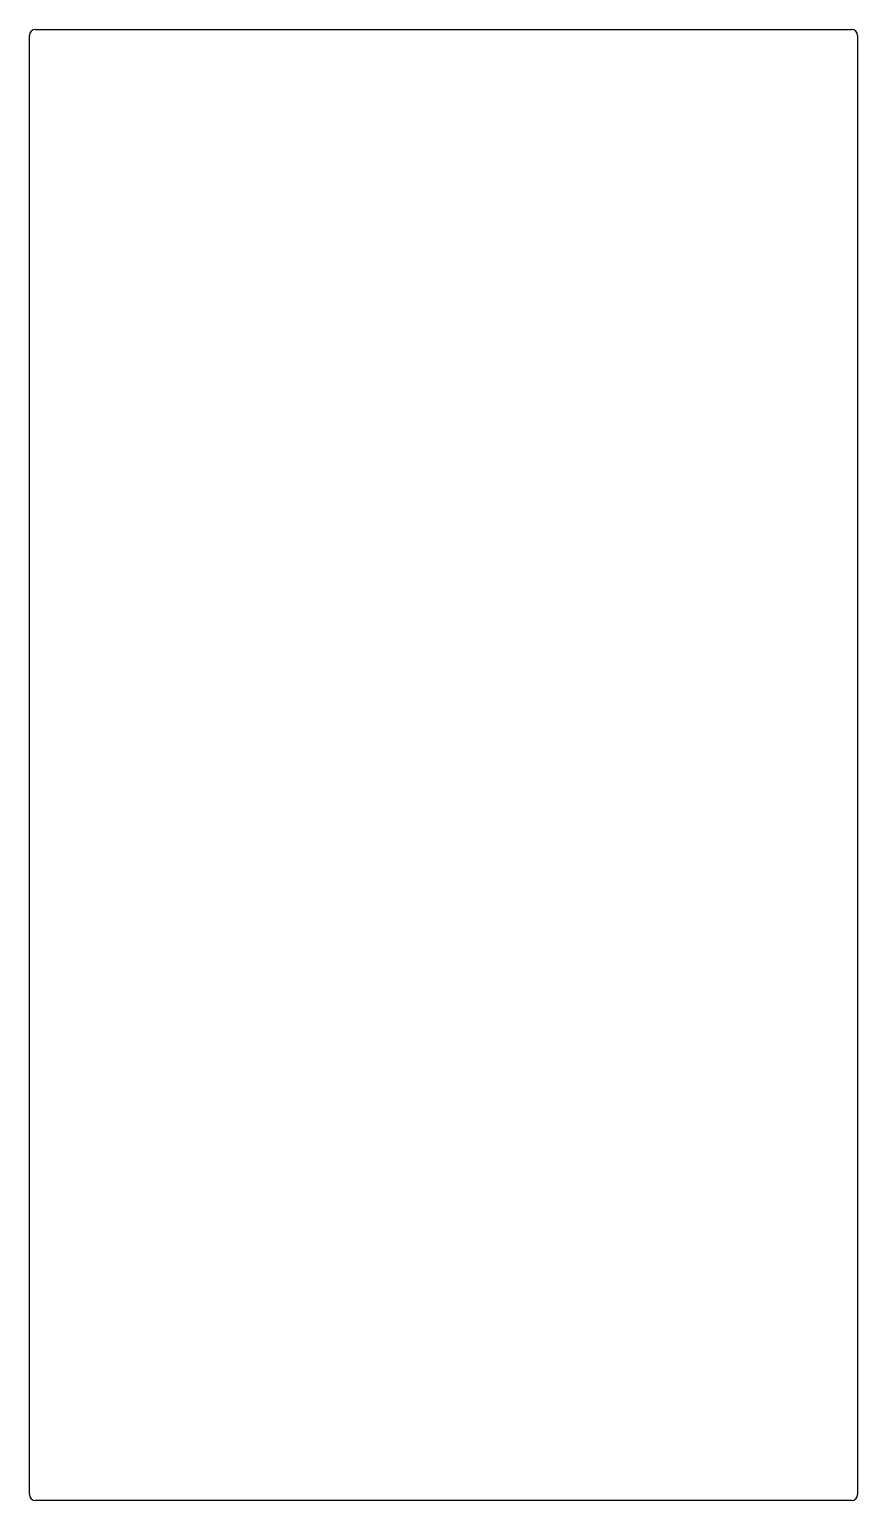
# Model space of a CAD drawing. Header units: millimetres. Extents: x -266 to 0, y -236 to 236.
import ezdxf

# ---------------------------------------------------------------- set-up
doc = ezdxf.new("R2010")
doc.units = ezdxf.units.MM
doc.layers.add('Sketch003', color=7, linetype='CONTINUOUS')

msp = doc.modelspace()

# ---------------------------------------------------------------- linework, layer by layer
at = {"layer": 'Sketch003'}
for p, q in [((-266.5, -234.5), (-266.5, 234.5)), ((-264.5, 236.5), (-2, 236.5)), ((0, 234.5), (0, -234.5)), ((-2, -236.5), (-264.5, -236.5))]:
    msp.add_line(p, q, dxfattribs=at)
for centre, start, end in [((-264.5, 234.5), 90, -180), ((-2, 234.5), 0, 90), ((-264.5, -234.5), 180, -90), ((-2, -234.5), -90, 0)]:
    msp.add_arc(centre, 2, start, end, dxfattribs=at)

doc.saveas('drawing.dxf')
